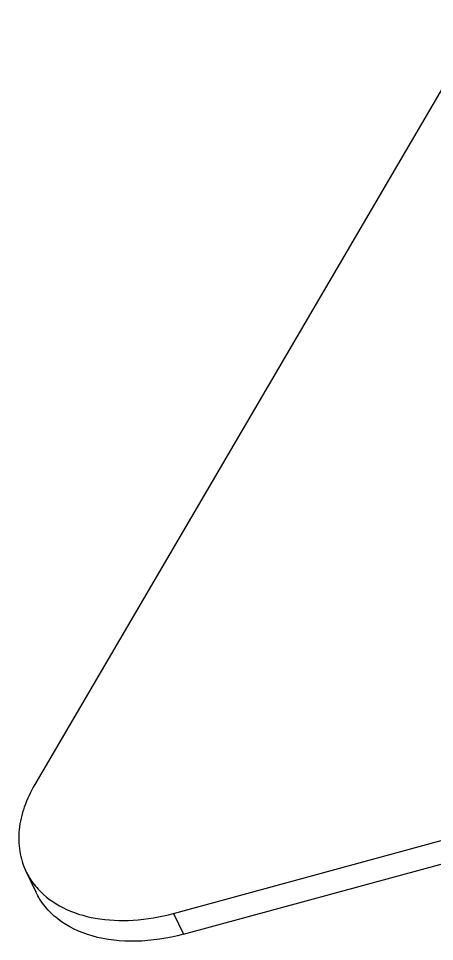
# Model space of a CAD drawing. Header units: millimetres. Extents: x 0 to 594, y 0 to 420.
# Drawn here: x 456.8 to 467.53, y 289.41 to 313.18 of the extents above; entities that cross this region are included whole.
import ezdxf

# ---------------------------------------------------------------- set-up
doc = ezdxf.new("R2010")
doc.units = ezdxf.units.MM
doc.header["$LTSCALE"] = 32.67
doc.layers.get('0').update_dxf_attribs({"linetype": 'CONTINUOUS'})

msp = doc.modelspace()

# ---------------------------------------------------------------- linework, layer by layer
at = {"color": 7, "linetype": 'CONTINUOUS'}
for p, q in [((490.399, 350.102), (457.226, 293.457)), ((460.799, 290.134), (492.694, 298.804)), ((461.054, 289.599), (493.097, 298.309)), ((456.994, 291.222), (457.249, 290.687)), ((460.799, 290.134), (461.054, 289.599))]:
    msp.add_line(p, q, dxfattribs=at)
for points, knots in [([(457.226, 293.457), (457.117, 293.271), (456.938, 292.895), (456.8, 292.306), (456.809, 291.737), (456.917, 291.383), (456.994, 291.222)], [0, 0, 0, 0, 0.27637, 0.532197, 0.770945, 1, 1, 1, 1]), ([(456.994, 291.222), (457.014, 291.18), (457.101, 291.014), (457.213, 290.862), (457.309, 290.758)], [0, 0, 0, 0, 0.248452, 1, 1, 1, 1]), ([(457.309, 290.758), (457.488, 290.564), (457.953, 290.229), (458.809, 289.966), (459.787, 289.925), (460.459, 290.042), (460.799, 290.134)], [0, 0, 0, 0, 0.214234, 0.452019, 0.715584, 1, 1, 1, 1]), ([(461.054, 289.599), (460.654, 289.49), (459.865, 289.366), (458.736, 289.482), (457.935, 289.854), (457.477, 290.296), (457.313, 290.553), (457.249, 290.687)], [0, 0, 0, 0, 0.291233, 0.555445, 0.788143, 0.895642, 1, 1, 1, 1])]:
    msp.add_open_spline(points, degree=3, knots=knots, dxfattribs=at)

doc.saveas('drawing.dxf')
